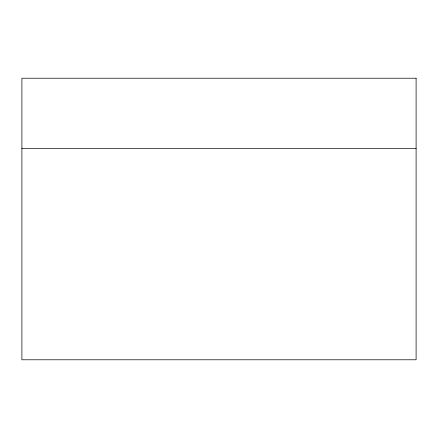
<?xml version="1.0" encoding="UTF-8"?>
<svg xmlns="http://www.w3.org/2000/svg" width="438" height="438" viewBox="0 0 438 438"><rect width="100%" height="100%" fill="white"/><g stroke="black" fill="none" stroke-linecap="round" stroke-linejoin="round"><path stroke-width="0.66" d="M21.9 148.608L416.1 148.608M416.1 78.216L21.9 78.216L21.9 359.784L416.1 359.784L416.1 78.216"/></g></svg>
